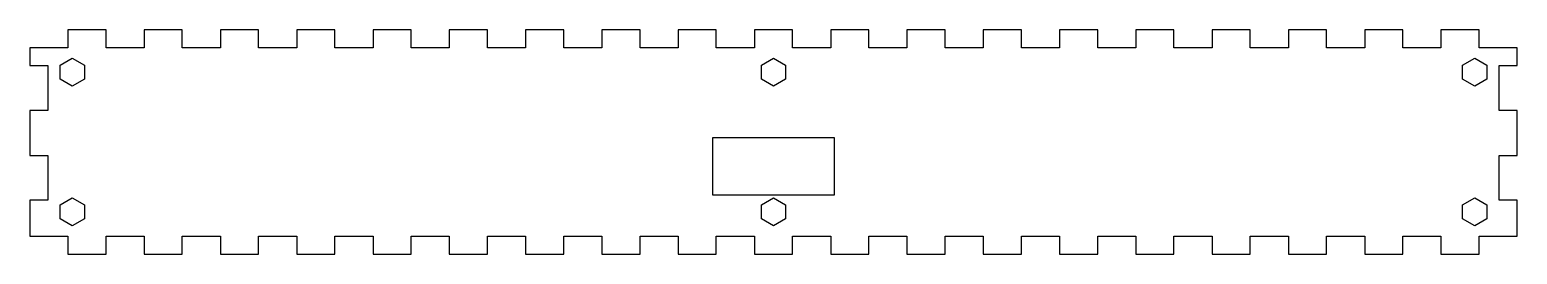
# Model space of a CAD drawing. Header units: millimetres. Extents: x -245 to 245, y 0 to 74.
import ezdxf

# ---------------------------------------------------------------- set-up
doc = ezdxf.new("R2010")
doc.units = ezdxf.units.MM
doc.layers.get('0').update_dxf_attribs({"linetype": 'CONTINUOUS'})

msp = doc.modelspace()

# ---------------------------------------------------------------- linework, layer by layer
for points in [[(-43.97, 0), (-43.97, 6), (-31.41, 6), (-31.41, 0), (-18.85, 0), (-18.85, 6), (-6.28, 6), (-6.28, 0), (6.28, 0), (6.28, 6), (18.85, 6), (18.85, 0), (31.41, 0), (31.41, 6), (43.97, 6), (43.97, 0), (56.54, 0), (56.54, 6), (69.1, 6), (69.1, 0), (81.67, 0), (81.67, 6), (94.23, 6), (94.23, 0), (106.79, 0), (106.79, 6), (119.36, 6), (119.36, 0), (131.92, 0), (131.92, 6), (144.49, 6), (144.49, 0), (157.05, 0), (157.05, 6), (169.62, 6), (169.62, 0), (182.18, 0), (182.18, 6), (194.74, 6), (194.74, 0), (207.31, 0), (207.31, 6), (219.87, 6), (219.87, 0), (232.44, 0), (232.44, 6), (245, 6), (245, 17.8), (239, 17.8), (239, 32.6), (245, 32.6), (245, 47.4), (239, 47.4), (239, 62.2), (245, 62.2), (245, 68), (232.44, 68), (232.44, 74), (219.87, 74), (219.87, 68), (207.31, 68), (207.31, 74), (194.74, 74), (194.74, 68), (182.18, 68), (182.18, 74), (169.62, 74), (169.62, 68), (157.05, 68), (157.05, 74), (144.49, 74), (144.49, 68), (131.92, 68), (131.92, 74), (119.36, 74), (119.36, 68), (106.79, 68), (106.79, 74), (94.23, 74), (94.23, 68), (81.67, 68), (81.67, 74), (69.1, 74), (69.1, 68), (56.54, 68), (56.54, 74), (43.97, 74), (43.97, 68), (31.41, 68), (31.41, 74), (18.85, 74), (18.85, 68), (6.28, 68), (6.28, 74), (-6.28, 74), (-6.28, 68), (-18.85, 68), (-18.85, 74), (-31.41, 74), (-31.41, 68), (-43.97, 68), (-43.97, 74), (-56.54, 74), (-56.54, 68), (-69.1, 68), (-69.1, 74), (-81.67, 74), (-81.67, 68), (-94.23, 68), (-94.23, 74), (-106.79, 74), (-106.79, 68), (-119.36, 68), (-119.36, 74), (-131.92, 74), (-131.92, 68), (-144.49, 68), (-144.49, 74), (-157.05, 74), (-157.05, 68), (-169.62, 68), (-169.62, 74), (-182.18, 74), (-182.18, 68), (-194.74, 68), (-194.74, 74), (-207.31, 74), (-207.31, 68), (-219.87, 68), (-219.87, 74), (-232.44, 74), (-232.44, 68), (-245, 68), (-245, 62.2), (-239, 62.2), (-239, 47.4), (-245, 47.4), (-245, 32.6), (-239, 32.6), (-239, 17.8), (-245, 17.8), (-245, 6), (-232.44, 6), (-232.44, 0), (-219.87, 0), (-219.87, 6), (-207.31, 6), (-207.31, 0), (-194.74, 0), (-194.74, 6), (-182.18, 6), (-182.18, 0), (-169.62, 0), (-169.62, 6), (-157.05, 6), (-157.05, 0), (-144.49, 0), (-144.49, 6), (-131.92, 6), (-131.92, 0), (-119.36, 0), (-119.36, 6), (-106.79, 6), (-106.79, 0), (-94.23, 0), (-94.23, 6), (-81.67, 6), (-81.67, 0), (-69.1, 0), (-69.1, 6), (-56.54, 6), (-56.54, 0)], [(-227, 62.31), (-227, 57.69), (-231, 55.38), (-235, 57.69), (-235, 62.31), (-231, 64.62)], [(0, 64.62), (4, 62.31), (4, 57.69), (0, 55.38), (-4, 57.69), (-4, 62.31)], [(235, 62.31), (235, 57.69), (231, 55.38), (227, 57.69), (227, 62.31), (231, 64.62)], [(-20, 19.5), (-20, 38.5), (20, 38.5), (20, 19.5)], [(-231, 9.38), (-235, 11.69), (-235, 16.31), (-231, 18.62), (-227, 16.31), (-227, 11.69)], [(-4, 11.69), (-4, 16.31), (0, 18.62), (4, 16.31), (4, 11.69), (0, 9.38)], [(235, 11.69), (231, 9.38), (227, 11.69), (227, 16.31), (231, 18.62), (235, 16.31)]]:
    msp.add_lwpolyline(points, close=True)

doc.saveas('drawing.dxf')
